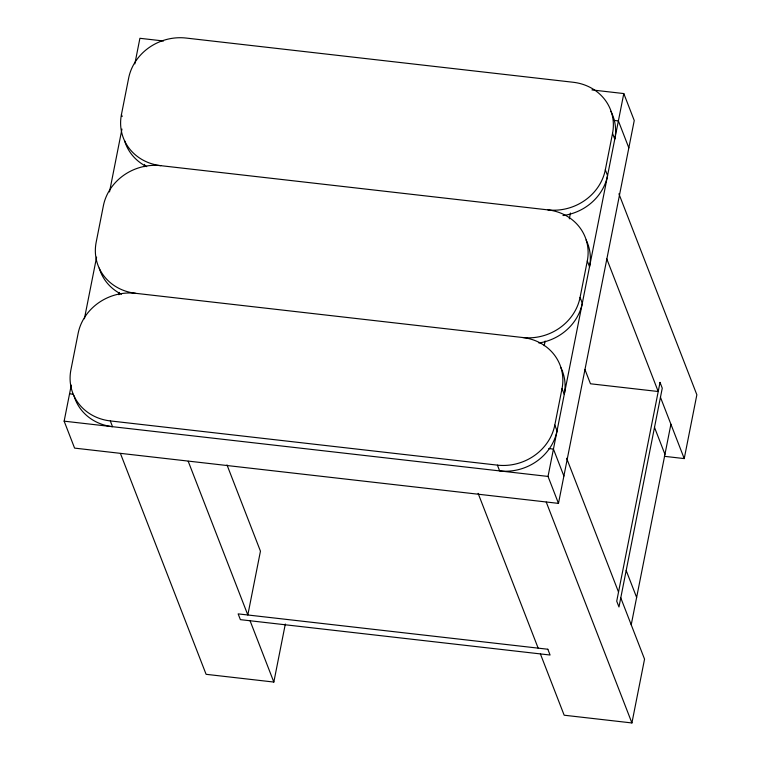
<?xml version="1.0" encoding="UTF-8"?>
<svg xmlns="http://www.w3.org/2000/svg" width="761" height="761" viewBox="0 0 761 761"><rect width="100%" height="100%" fill="white"/><g stroke="black" fill="none" stroke-linecap="round" stroke-linejoin="round"><path stroke-width="1.14" d="M122.179 116.49L121.437 114.569L128.647 78.107A49.788 45.299 -21.2 0 1 186.055 38.05L573.166 82.264A49.788 45.299 -21.2 0 1 612.538 133.375L614.774 139.149A49.788 45.299 -21.2 0 0 610.836 111.306M591.934 89.922L623.801 93.565L634.246 120.514L558.479 503.382L74.588 448.115L64.143 421.166L71.277 385.095M84.404 318.764L96.609 257.085M109.508 191.915L121.95 129.066M134.84 63.895L139.91 38.297L163.51 40.989M118.849 294.726L119.315 292.405M144.181 166.716L144.647 164.386M120.428 453.451L206.098 674.313L273.836 682.056L285.318 624.039M544.21 345.694L545.133 341.033M569.314 218.845L570.465 213.023M110.288 420.919L497.399 465.133L499.635 470.907A49.788 45.299 -21.2 0 0 557.042 430.859L554.807 425.085L562.027 388.614A49.788 45.299 -21.2 0 0 522.655 337.513L135.544 293.299A49.788 45.299 -21.2 0 0 78.136 333.347L70.916 369.817A49.788 45.299 -21.2 0 0 110.288 420.919L112.523 426.693A49.788 45.299 -21.2 0 1 73.988 395.758M538.883 343.002A49.788 45.299 -21.2 0 0 582.308 303.23L580.063 297.456L587.283 260.994A49.788 45.299 -21.2 0 0 547.91 209.884L160.799 165.67A49.788 45.299 -21.2 0 0 103.391 205.727L96.181 242.188A49.788 45.299 -21.2 0 0 135.544 293.299M562.978 215.544A49.788 45.299 -21.2 0 0 607.563 175.61L605.318 169.836L612.538 133.375M558.479 503.382L548.025 476.434L623.801 93.565M631.221 624.791L670.907 424.238M540.396 653.918L564.167 715.216L631.915 722.95L644.548 659.14L620.767 597.842M664.372 456.315L684.234 458.588L696.857 394.778L618.902 193.798M613.737 120.381L618.389 120.913L628.833 147.862M69.555 393.817L73.037 394.217M548.795 448.562L553.437 449.085L563.891 476.034M64.143 421.166L548.025 476.434M606.745 258.816L658.217 391.515L590.479 383.782L584.895 369.408M660.462 397.29L684.234 458.588M654.508 427.387L664.952 454.336M587.283 260.994L589.518 266.769A49.788 45.299 -21.2 0 0 586.122 239.991M562.027 388.614L564.262 394.398A49.788 45.299 -21.2 0 0 560.867 367.611M626.179 570.493L636.634 597.442M566.631 458.265L618.531 592.068M546.246 502.089L631.915 722.95M478.108 493.328L538.16 648.144M226.997 464.914L260.452 551.173L247.829 614.983L188.205 461.271M250.065 620.757L273.836 682.056M605.318 169.836A49.788 45.299 -21.2 0 1 547.91 209.884M160.799 165.67A49.788 45.299 -21.2 0 1 121.437 114.569M146.711 166.649A49.788 45.299 -21.2 0 1 124.509 140.509M580.063 297.456A49.788 45.299 -21.2 0 1 522.655 337.513M121.456 294.269A49.788 45.299 -21.2 0 1 99.253 268.138M554.807 425.085A49.788 45.299 -21.2 0 1 497.399 465.133M660.025 382.403L616.724 601.19L618.969 606.964L662.26 388.177L660.025 382.403M547.834 649.247L238.145 613.88L240.39 619.654L550.079 655.021L547.834 649.247"/></g></svg>
